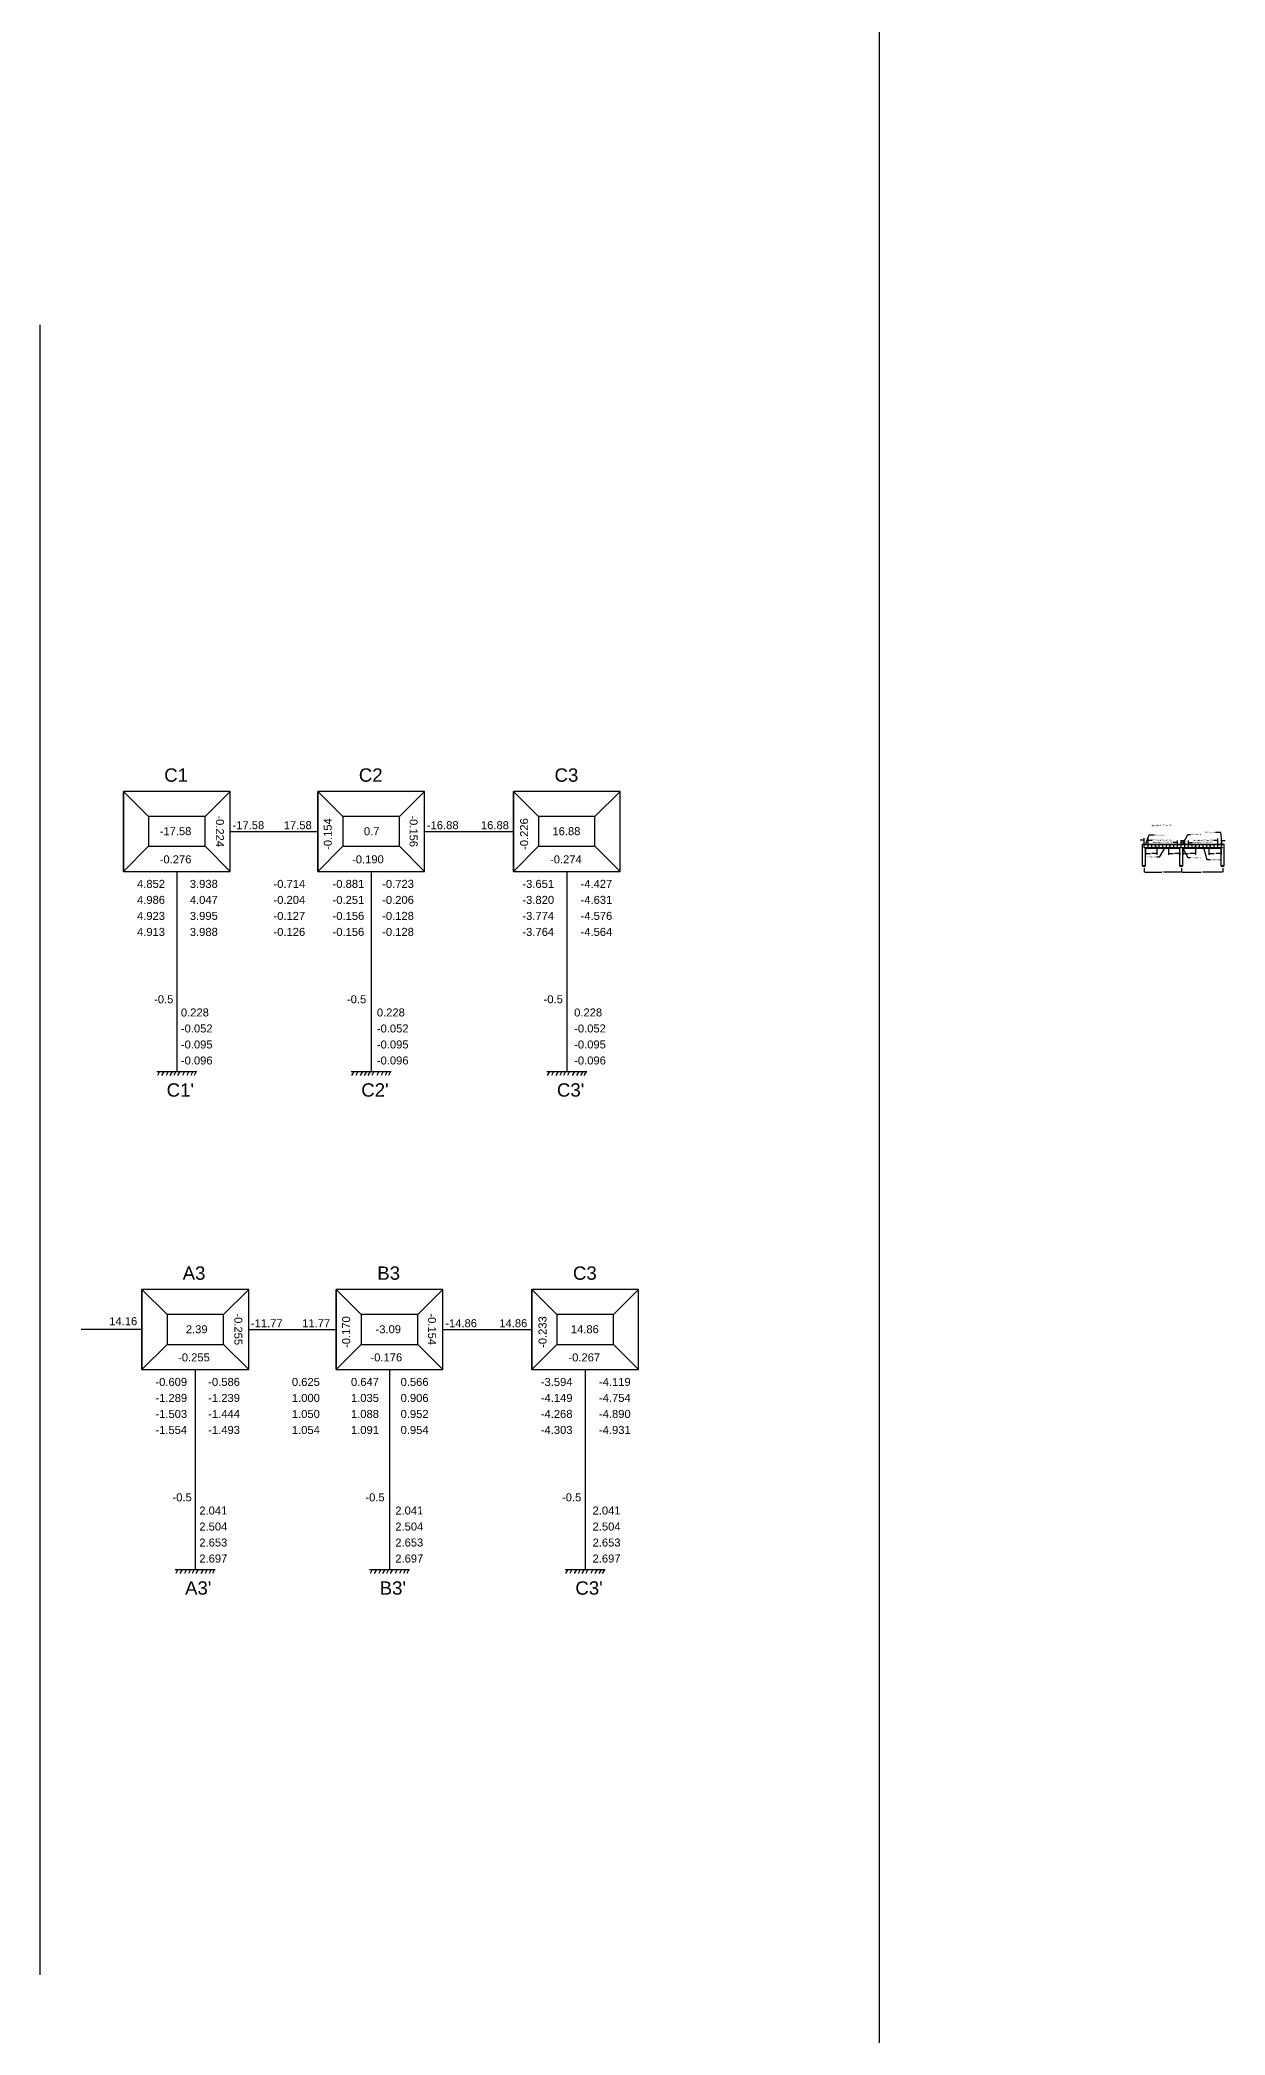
# Model space of a CAD drawing. Header units: millimetres. Extents: x 0 to 1679650, y -107560 to 692040.
# Drawn here: x 157980 to 246825, y -2546 to 147039 of the extents above; entities that cross this region are included whole.
import ezdxf

# ---------------------------------------------------------------- set-up
doc = ezdxf.new("R2010")
doc.units = ezdxf.units.MM
doc.styles.get("Standard").update_dxf_attribs({"font": 'arial.ttf'})
doc.dimstyles.new('ISO-25', dxfattribs={"dimtxt": 40, "dimasz": 50, "dimexe": 1.25, "dimexo": 100, "dimtad": 0, "dimdec": 0, "dimtxsty": 'Standard', "dimcen": 2.5, "dimadec": 0, "dimazin": 0, "dimtfac": 1, "dimtdec": 0, "dimtmove": 0, "dimatfit": 3, "dimfxl": 1, "dimarcsym": 0})

# ---------------------------------------------------------------- blocks, each defined once
blk = doc.blocks.new('*D120')
at = {"color": 0, "lineweight": -2, "transparency": 16777216}
for p, q in [((240750, 84949), (240750, 84649)), ((240800, 84650), (242089, 84650)), ((243500, 84650), (242211, 84650)), ((243550, 84949), (243550, 84649))]:
    blk.add_line(p, q, dxfattribs=at)
at = {"color": 0, "transparency": 16777216}
for points in [[(240800, 84658), (240800, 84642), (240750, 84650)], [(243500, 84658), (243500, 84642), (243550, 84650)]]:
    blk.add_solid(points, dxfattribs=at)
at = {"layer": 'Defpoints', "color": 0, "transparency": 16777216}
for p in [(240750, 85049), (243550, 85049), (243550, 84650)]:
    blk.add_point(p, dxfattribs=at)
at = {"color": 0, "transparency": 16777216, "insert": (242150, 84650), "char_height": 40, "attachment_point": 5}
blk.add_mtext('2800', dxfattribs=at)
blk = doc.blocks.new('*D121')
at = {"color": 0, "lineweight": -2, "transparency": 16777216}
for p, q in [((243550, 84949), (243550, 84649)), ((243600, 84650), (245040, 84650)), ((246600, 84650), (245160, 84650)), ((246650, 84949), (246650, 84649))]:
    blk.add_line(p, q, dxfattribs=at)
at = {"color": 0, "transparency": 16777216}
for points in [[(243600, 84658), (243600, 84642), (243550, 84650)], [(246600, 84658), (246600, 84642), (246650, 84650)]]:
    blk.add_solid(points, dxfattribs=at)
at = {"layer": 'Defpoints', "color": 0, "transparency": 16777216}
for p in [(243550, 85049), (246650, 85049), (246650, 84650)]:
    blk.add_point(p, dxfattribs=at)
at = {"color": 0, "transparency": 16777216, "insert": (245100, 84650), "char_height": 40, "attachment_point": 5}
blk.add_mtext('3100', dxfattribs=at)
blk = doc.blocks.new('*D122')
at = {"color": 0, "lineweight": -2, "transparency": 16777216}
for p, q in [((240865, 86380), (240865, 85930)), ((240915, 86030), (241233, 86030)), ((241655, 86030), (241337, 86030)), ((241705, 86380), (241705, 85930))]:
    blk.add_line(p, q, dxfattribs=at)
at = {"color": 0, "transparency": 16777216}
for points in [[(240915, 86038), (240915, 86022), (240865, 86030)], [(241655, 86038), (241655, 86022), (241705, 86030)]]:
    blk.add_solid(points, dxfattribs=at)
at = {"layer": 'Defpoints', "color": 0, "transparency": 16777216}
for p in [(240865, 86480), (240865, 86030), (241705, 86480)]:
    blk.add_point(p, dxfattribs=at)
at = {"color": 0, "transparency": 16777216, "insert": (241285, 86030), "char_height": 40, "attachment_point": 5}
blk.add_mtext('0.84', dxfattribs=at)
blk = doc.blocks.new('*D123')
at = {"color": 0, "lineweight": -2, "transparency": 16777216}
for p, q in [((242595, 86380), (242595, 85930)), ((242645, 86030), (242963, 86030)), ((243385, 86030), (243067, 86030)), ((243435, 86080), (243435, 85930))]:
    blk.add_line(p, q, dxfattribs=at)
at = {"color": 0, "transparency": 16777216}
for points in [[(242645, 86038), (242645, 86022), (242595, 86030)], [(243385, 86038), (243385, 86022), (243435, 86030)]]:
    blk.add_solid(points, dxfattribs=at)
at = {"layer": 'Defpoints', "color": 0, "transparency": 16777216}
for p in [(242595, 86480), (243435, 86180), (243435, 86030)]:
    blk.add_point(p, dxfattribs=at)
at = {"color": 0, "transparency": 16777216, "insert": (243015, 86030), "char_height": 40, "attachment_point": 5}
blk.add_mtext('0.84', dxfattribs=at)
blk = doc.blocks.new('*D124')
at = {"color": 0, "lineweight": -2, "transparency": 16777216}
for p, q in [((243665, 86350), (243665, 85930)), ((243715, 86030), (244077, 86030)), ((244545, 86030), (244183, 86030)), ((244595, 86380), (244595, 85930))]:
    blk.add_line(p, q, dxfattribs=at)
at = {"color": 0, "transparency": 16777216}
for points in [[(243715, 86038), (243715, 86022), (243665, 86030)], [(244545, 86038), (244545, 86022), (244595, 86030)]]:
    blk.add_solid(points, dxfattribs=at)
at = {"layer": 'Defpoints', "color": 0, "transparency": 16777216}
for p in [(243665, 86450), (244595, 86480), (244595, 86030)]:
    blk.add_point(p, dxfattribs=at)
at = {"color": 0, "transparency": 16777216, "insert": (244130, 86030), "char_height": 40, "attachment_point": 5}
blk.add_mtext('0.93', dxfattribs=at)
blk = doc.blocks.new('*D125')
at = {"color": 0, "lineweight": -2, "transparency": 16777216}
for p, q in [((245605, 86380), (245605, 85930)), ((245655, 86030), (246017, 86030)), ((246485, 86030), (246123, 86030)), ((246535, 86350), (246535, 85930))]:
    blk.add_line(p, q, dxfattribs=at)
at = {"color": 0, "transparency": 16777216}
for points in [[(245655, 86038), (245655, 86022), (245605, 86030)], [(246485, 86038), (246485, 86022), (246535, 86030)]]:
    blk.add_solid(points, dxfattribs=at)
at = {"layer": 'Defpoints', "color": 0, "transparency": 16777216}
for p in [(245605, 86480), (246535, 86450), (246535, 86030)]:
    blk.add_point(p, dxfattribs=at)
at = {"color": 0, "transparency": 16777216, "insert": (246070, 86030), "char_height": 40, "attachment_point": 5}
blk.add_mtext('0.93', dxfattribs=at)

msp = doc.modelspace()

# ---------------------------------------------------------------- linework, layer by layer
for p, q in [((220890, 275590), (220890, -107560)), ((157980, 125670), (157980, 1980)), ((164250, 84700), (164250, 90700)), ((166130, 88820), (164250, 90700)), ((170370, 88820), (172250, 90700)), ((178810, 84700), (178810, 90700)), ((180690, 88820), (178810, 90700)), ((184930, 88820), (186810, 90700)), ((193470, 84700), (193470, 90700)), ((195350, 88820), (193470, 90700)), ((199590, 88820), (201470, 90700)), ((172250, 87700), (178810, 87700)), ((186810, 87700), (193470, 87700)), ((240750, 86480), (240750, 87200)), ((241025, 87200), (241025, 86480)), ((243225, 87020), (243225, 86480)), ((243500, 87020), (243500, 86480)), ((243775, 87020), (243775, 86480)), ((244050, 87020), (244050, 86480)), ((246250, 87170), (246250, 86480)), ((246525, 87170), (246525, 86480)), ((166130, 86580), (164250, 84700)), ((170370, 86580), (172250, 84700)), ((180690, 86580), (178810, 84700)), ((184930, 86580), (186810, 84700)), ((195350, 86580), (193470, 84700)), ((199590, 86580), (201470, 84700)), ((240635, 85100), (240635, 86750)), ((240635, 86750), (246765, 86750)), ((240750, 86720), (246650, 86720)), ((240750, 86480), (246650, 86480)), ((240865, 85100), (240865, 86450)), ((240865, 86450), (243435, 86450)), ((241300, 86720), (241300, 86480)), ((241575, 86720), (241575, 86480)), ((241705, 86480), (241634.3, 86550.7)), ((241850, 86720), (241850, 86480)), ((242125, 86720), (242125, 86480)), ((242400, 86720), (242400, 86480)), ((242595, 86480), (242665.7, 86550.7)), ((242675, 86720), (242675, 86480)), ((242950, 86720), (242950, 86480)), ((243435, 85100), (243435, 86450)), ((243665, 85100), (243665, 86450)), ((243665, 86450), (246535, 86450)), ((244325, 86720), (244325, 86480)), ((244595, 86480), (244524.3, 86550.7)), ((244600, 86720), (244600, 86480)), ((244875, 86720), (244875, 86480)), ((245150, 86720), (245150, 86480)), ((245425, 86720), (245425, 86480)), ((245605, 86480), (245675.7, 86550.7)), ((245700, 86720), (245700, 86480)), ((245975, 86720), (245975, 86480)), ((246535, 85100), (246535, 86450)), ((246765, 85100), (246765, 86750)), ((168250, 84700), (168250, 69700)), ((182810, 84700), (182810, 69700)), ((197470, 84700), (197470, 69700)), ((240635, 85100), (240695, 85100)), ((240695, 85100), (240750, 85160)), ((240750, 85040), (240750, 85160)), ((240805, 85100), (240750, 85040)), ((240865, 85100), (240805, 85100)), ((243435, 85100), (243495, 85100)), ((243495, 85100), (243550, 85160)), ((243550, 85040), (243550, 85160)), ((243605, 85100), (243550, 85040)), ((243665, 85100), (243605, 85100)), ((246535, 85100), (246595, 85100)), ((246595, 85100), (246650, 85160)), ((246650, 85040), (246650, 85160)), ((246705, 85100), (246650, 85040)), ((246765, 85100), (246705, 85100)), ((166750, 69700), (169750, 69700)), ((166950, 69700), (166790, 69410)), ((167260, 69700), (167100, 69410)), ((167600, 69700), (167440, 69410)), ((167890, 69700), (167730, 69410)), ((168170, 69700), (168010, 69410)), ((168460, 69700), (168300, 69410)), ((168830, 69700), (168670, 69410)), ((169150, 69700), (168990, 69410)), ((169450, 69700), (169290, 69410)), ((169700, 69700), (169540, 69410)), ((181310, 69700), (184310, 69700)), ((181510, 69700), (181350, 69410)), ((181820, 69700), (181660, 69410)), ((182160, 69700), (182000, 69410)), ((182450, 69700), (182290, 69410)), ((182730, 69700), (182570, 69410)), ((183020, 69700), (182860, 69410)), ((183390, 69700), (183230, 69410)), ((183710, 69700), (183550, 69410)), ((184010, 69700), (183850, 69410)), ((184260, 69700), (184100, 69410)), ((195970, 69700), (198970, 69700)), ((196170, 69700), (196010, 69410)), ((196480, 69700), (196320, 69410)), ((196820, 69700), (196660, 69410)), ((197110, 69700), (196950, 69410)), ((197390, 69700), (197230, 69410)), ((197680, 69700), (197520, 69410)), ((198050, 69700), (197890, 69410)), ((198370, 69700), (198210, 69410)), ((198670, 69700), (198510, 69410)), ((198920, 69700), (198760, 69410)), ((165630, 47360), (165630, 53360)), ((167510, 51480), (165630, 53360)), ((171750, 51480), (173630, 53360)), ((180190, 47360), (180190, 53360)), ((182070, 51480), (180190, 53360)), ((186310, 51480), (188190, 53360)), ((194850, 47360), (194850, 53360)), ((196730, 51480), (194850, 53360)), ((200970, 51480), (202850, 53360)), ((165630, 50360), (161070, 50360)), ((173630, 50360), (180190, 50360)), ((188190, 50360), (194850, 50360)), ((167510, 49240), (165630, 47360)), ((171750, 49240), (173630, 47360)), ((182070, 49240), (180190, 47360)), ((186310, 49240), (188190, 47360)), ((196730, 49240), (194850, 47360)), ((200970, 49240), (202850, 47360)), ((169630, 47360), (169630, 32360)), ((184190, 47360), (184190, 32360)), ((198850, 47360), (198850, 32360)), ((168130, 32360), (171130, 32360)), ((168330, 32360), (168170, 32070)), ((168640, 32360), (168480, 32070)), ((168980, 32360), (168820, 32070)), ((169270, 32360), (169110, 32070)), ((169550, 32360), (169390, 32070)), ((169840, 32360), (169680, 32070)), ((170210, 32360), (170050, 32070)), ((170530, 32360), (170370, 32070)), ((170830, 32360), (170670, 32070)), ((171080, 32360), (170920, 32070)), ((182690, 32360), (185690, 32360)), ((182890, 32360), (182730, 32070)), ((183200, 32360), (183040, 32070)), ((183540, 32360), (183380, 32070)), ((183830, 32360), (183670, 32070)), ((184110, 32360), (183950, 32070)), ((184400, 32360), (184240, 32070)), ((184770, 32360), (184610, 32070)), ((185090, 32360), (184930, 32070)), ((185390, 32360), (185230, 32070)), ((185640, 32360), (185480, 32070)), ((197350, 32360), (200350, 32360)), ((197550, 32360), (197390, 32070)), ((197860, 32360), (197700, 32070)), ((198200, 32360), (198040, 32070)), ((198490, 32360), (198330, 32070)), ((198770, 32360), (198610, 32070)), ((199060, 32360), (198900, 32070)), ((199430, 32360), (199270, 32070)), ((199750, 32360), (199590, 32070)), ((200050, 32360), (199890, 32070)), ((200300, 32360), (200140, 32070))]:
    msp.add_line(p, q)
for points in [[(172250, 90700), (164250, 90700), (164250, 84700), (172250, 84700)], [(186810, 90700), (178810, 90700), (178810, 84700), (186810, 84700)], [(201470, 90700), (193470, 90700), (193470, 84700), (201470, 84700)], [(170370, 88820), (166130, 88820), (166130, 86580), (170370, 86580)], [(184930, 88820), (180690, 88820), (180690, 86580), (184930, 86580)], [(199590, 88820), (195350, 88820), (195350, 86580), (199590, 86580)], [(173630, 53360), (165630, 53360), (165630, 47360), (173630, 47360)], [(188190, 53360), (180190, 53360), (180190, 47360), (188190, 47360)], [(202850, 53360), (194850, 53360), (194850, 47360), (202850, 47360)], [(171750, 51480), (167510, 51480), (167510, 49240), (171750, 49240)], [(186310, 51480), (182070, 51480), (182070, 49240), (186310, 49240)], [(200970, 51480), (196730, 51480), (196730, 49240), (200970, 49240)]]:
    msp.add_lwpolyline(points, close=True)

# ---------------------------------------------------------------- texts
for s, height, rotation, p in [('C1', 1000, 0.175557, (167300, 91420)), ('C2', 1000, 0.175557, (181890, 91420)), ('C3', 1000, 0.175557, (196560, 91420)), ('-0.224', 600, 270.175557, (171170, 88900)), ('-17.58', 600, 0.175557, (172420, 87860)), ('17.58', 600, 0.175557, (176260, 87860)), ('-0.154', 600, 90.175557, (179860, 86310)), ('-0.156', 600, 270.175557, (185690, 88900)), ('-16.88', 600, 0.175557, (186990, 87860)), ('16.88', 600, 0.175557, (191040, 87860)), ('-0.226', 600, 90.175557, (194580, 86310)), ('-17.58', 600, 0.175557, (166960, 87410)), ('0.7', 600, 0.175557, (182270, 87410)), ('16.88', 600, 0.175557, (196400, 87410)), ('8mm dia @ 275mm C/C', 100, 0.175557, (241320, 88090)), ('8mm dia @ 275mm C/C', 100, 0.175557, (241340, 87000)), ('8mm dia @ 275mm C/C', 100, 0.175557, (241420, 86820)), ('2#10mm dia', 100, 0.175557, (241500, 87380)), ('2#12mm dia', 100, 0.175557, (244250, 87430)), ('8mm dia @ 275mm C/C', 100, 0.175557, (244370, 86820)), ('8mm dia @ 275mm C/C', 100, 0.175557, (244440, 86970)), ('2#10mm dia', 100, 0.175557, (245320, 87580)), ('-0.276', 600, 0.175557, (166960, 85300)), ('-0.190', 600, 0.175557, (181380, 85300)), ('-0.274', 600, 0.175557, (196220, 85300)), ('2#10mm dia', 100, 0.175557, (240870, 85720)), ('2#12mm dia', 100, 359.824443, (244249.7, 85670)), ('2#10mm dia', 100, 359.824443, (245710, 85520)), ('4.852', 600, 0.175557, (165260, 83460)), ('3.938', 600, 0.175557, (169220, 83460)), ('-0.714', 600, 0.175557, (175490, 83460)), ('-0.881', 600, 0.175557, (179920, 83460)), ('-0.723', 600, 0.175557, (183640, 83460)), ('-3.651', 600, 0.175557, (194150, 83460)), ('-4.427', 600, 0.175557, (198510, 83460)), ('4.986', 600, 0.175557, (165260, 82260)), ('4.047', 600, 0.175557, (169220, 82260)), ('-0.204', 600, 0.175557, (175490, 82260)), ('-0.251', 600, 0.175557, (179920, 82260)), ('-0.206', 600, 0.175557, (183640, 82260)), ('-3.820', 600, 0.175557, (194150, 82260)), ('-4.631', 600, 0.175557, (198510, 82260)), ('4.923', 600, 0.175557, (165260, 81060)), ('3.995', 600, 0.175557, (169220, 81060)), ('-0.127', 600, 0.175557, (175490, 81060)), ('-0.156', 600, 0.175557, (179920, 81060)), ('-0.128', 600, 0.175557, (183640, 81060)), ('-3.774', 600, 0.175557, (194150, 81060)), ('-4.576', 600, 0.175557, (198510, 81060)), ('4.913', 600, 0.175557, (165260, 79860)), ('3.988', 600, 0.175557, (169220, 79860)), ('-0.126', 600, 0.175557, (175490, 79860)), ('-0.156', 600, 0.175557, (179920, 79860)), ('-0.128', 600, 0.175557, (183640, 79860)), ('-3.764', 600, 0.175557, (194150, 79860)), ('-4.564', 600, 0.175557, (198510, 79860)), ('-0.5', 600, 0.175557, (166540, 74810)), ('-0.5', 600, 0.175557, (181000, 74810)), ('-0.5', 600, 0.175557, (195740, 74810)), ('0.228', 600, 0.175557, (168550, 73820)), ('0.228', 600, 0.175557, (183240, 73820)), ('0.228', 600, 0.175557, (198030, 73820)), ('-0.052', 600, 0.175557, (168550, 72620)), ('-0.095', 600, 0.175557, (168550, 71420)), ('-0.052', 600, 0.175557, (183240, 72620)), ('-0.095', 600, 0.175557, (183240, 71420)), ('-0.052', 600, 0.175557, (198030, 72620)), ('-0.095', 600, 0.175557, (198030, 71420)), ('-0.096', 600, 0.175557, (168550, 70220)), ('-0.096', 600, 0.175557, (183240, 70220)), ('-0.096', 600, 0.175557, (198030, 70220)), ("C1'", 1000, 0.175557, (167480, 67810)), ("C2'", 1000, 0.175557, (182070, 67810)), ("C3'", 1000, 0.175557, (196740, 67810)), ('A3', 1000, 0.175557, (168680, 54080)), ('B3', 1000, 0.175557, (183270, 54080)), ('C3', 1000, 0.175557, (197940, 54080)), ('14.16', 600, 0.175557, (163180, 50670)), ('-0.255', 600, 270.175557, (172550, 51560)), ('-11.77', 600, 0.175557, (173800, 50520)), ('11.77', 600, 0.175557, (177640, 50520)), ('-0.170', 600, 90.175557, (181240, 48970)), ('-0.154', 600, 270.175557, (187070, 51560)), ('-14.86', 600, 0.175557, (188370, 50520)), ('14.86', 600, 0.175557, (192420, 50520)), ('-0.233', 600, 90.175557, (195960, 48970)), ('2.39', 600, 0.175557, (168920, 50070)), ('-3.09', 600, 0.175557, (183140, 50070)), ('14.86', 600, 0.175557, (197780, 50070)), ('-0.255', 600, 0.175557, (168340, 47960)), ('-0.176', 600, 0.175557, (182760, 47960)), ('-0.267', 600, 0.175557, (197600, 47960)), ('-0.609', 600, 0.175557, (166640, 46120)), ('-0.586', 600, 0.175557, (170600, 46120)), ('0.625', 600, 0.175557, (176870, 46120)), ('0.647', 600, 0.175557, (181300, 46120)), ('0.566', 600, 0.175557, (185020, 46120)), ('-3.594', 600, 0.175557, (195530, 46120)), ('-4.119', 600, 0.175557, (199890, 46120)), ('-1.289', 600, 0.175557, (166640, 44920)), ('-1.239', 600, 0.175557, (170600, 44920)), ('1.000', 600, 0.175557, (176870, 44920)), ('1.035', 600, 0.175557, (181300, 44920)), ('0.906', 600, 0.175557, (185020, 44920)), ('-4.149', 600, 0.175557, (195530, 44920)), ('-4.754', 600, 0.175557, (199890, 44920)), ('-1.503', 600, 0.175557, (166640, 43720)), ('-1.444', 600, 0.175557, (170600, 43720)), ('1.050', 600, 0.175557, (176870, 43720)), ('1.088', 600, 0.175557, (181300, 43720)), ('0.952', 600, 0.175557, (185020, 43720)), ('-4.268', 600, 0.175557, (195530, 43720)), ('-4.890', 600, 0.175557, (199890, 43720)), ('-1.554', 600, 0.175557, (166640, 42520)), ('-1.493', 600, 0.175557, (170600, 42520)), ('1.054', 600, 0.175557, (176870, 42520)), ('1.091', 600, 0.175557, (181300, 42520)), ('0.954', 600, 0.175557, (185020, 42520)), ('-4.303', 600, 0.175557, (195530, 42520)), ('-4.931', 600, 0.175557, (199890, 42520)), ('-0.5', 600, 0.175557, (167920, 37470)), ('-0.5', 600, 0.175557, (182380, 37470)), ('-0.5', 600, 0.175557, (197120, 37470)), ('2.041', 600, 0.175557, (169930, 36480)), ('2.041', 600, 0.175557, (184620, 36480)), ('2.041', 600, 0.175557, (199410, 36480)), ('2.504', 600, 0.175557, (169930, 35280)), ('2.653', 600, 0.175557, (169930, 34080)), ('2.504', 600, 0.175557, (184620, 35280)), ('2.653', 600, 0.175557, (184620, 34080)), ('2.504', 600, 0.175557, (199410, 35280)), ('2.653', 600, 0.175557, (199410, 34080)), ('2.697', 600, 0.175557, (169930, 32880)), ('2.697', 600, 0.175557, (184620, 32880)), ('2.697', 600, 0.175557, (199410, 32880)), ("A3'", 1000, 0.175557, (168860, 30470)), ("B3'", 1000, 0.175557, (183450, 30470)), ("C3'", 1000, 0.175557, (198120, 30470))]:
    msp.add_text(s, height=height, rotation=rotation).set_placement(p)

# ---------------------------------------------------------------- dimensions: what is measured, and where the dimension line sits
for base, p1, p2, text, override, picture, middle in [((240865, 86030), (241705, 86480), (240865, 86480), '0.84', {"dimexe": 100, "dimse1": 0, "dimse2": 0, "dimfxl": 500, "dimfxlon": 1}, '*D122', (241285, 86030)), ((243435, 86030), (242595, 86480), (243435, 86180), '0.84', {"dimexe": 100, "dimtmove": 1, "dimfxl": 500, "dimfxlon": 1}, '*D123', (243015, 86030)), ((244595, 86030), (243665, 86450), (244595, 86480), '0.93', {"dimexe": 100, "dimtmove": 1, "dimfxl": 500, "dimfxlon": 1}, '*D124', (244130, 86030)), ((246535, 86030), (245605, 86480), (246535, 86450), '0.93', {"dimexe": 100, "dimtmove": 1, "dimfxl": 500, "dimfxlon": 1}, '*D125', (246070, 86030))]:
    dim = msp.add_linear_dim(base=base, p1=p1, p2=p2, text=text, dimstyle='ISO-25', override=override)
    dim.commit()
    dim.dimension.update_dxf_attribs({"geometry": picture, "text_midpoint": middle})
dim = msp.add_linear_dim(base=(243550, 84650), p1=(240750, 85049.4), p2=(243550, 85049.4), dimstyle='ISO-25')
dim.commit()
dim.dimension.update_dxf_attribs({"geometry": '*D120', "text_midpoint": (242150, 84650)})
dim = msp.add_linear_dim(base=(246650, 84650), p1=(243550, 85049.4), p2=(246650, 85049.4), dimstyle='ISO-25', override={"dimtmove": 1})
dim.commit()
dim.dimension.update_dxf_attribs({"geometry": '*D121', "text_midpoint": (245100, 84650)})

# ---------------------------------------------------------------- leaders
for points in [[(240750, 87050), (240450, 87050)], [(240870, 86720), (241130, 87430), (241477.5, 87430)], [(241025, 87050), (241325, 87050)], [(243225, 86870), (242925, 86870)], [(243500, 87020), (243775, 87020)], [(243775, 86870), (243500, 86870)], [(243630, 86720), (244040, 87460), (244237.5, 87460)], [(244050, 86870), (244350, 86870)], [(246250, 87020), (245950, 87020)], [(246600, 86720), (246510, 87610), (246100, 87610)], [(246525, 87020), (246825, 87020)], [(242300, 86480), (241890, 85770), (241692.5, 85770)], [(243630, 86480), (244040, 85740), (244237.5, 85740)], [(245200, 86480), (245450, 85590), (245700, 85590)]]:
    msp.add_leader(points, dimstyle='ISO-25', override={"dimgap": 0.625, "dimtad": 0})

doc.saveas('drawing.dxf')
